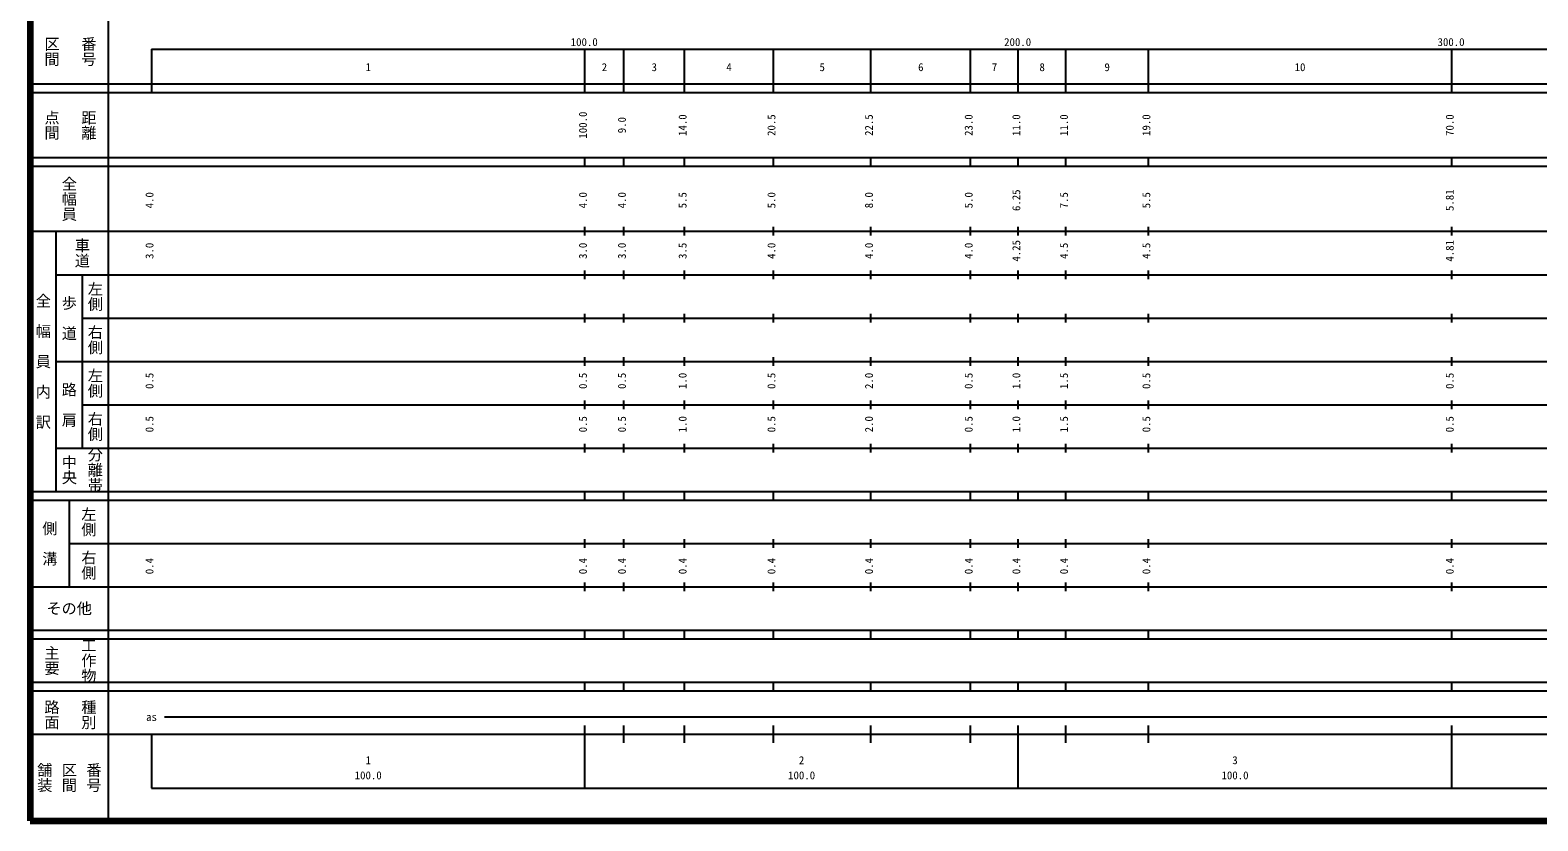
# Model space of a CAD drawing. Units: millimetres on the paper, enlarged 1000 times. Extents: x 40000 to 680000, y 20000 to 380000.
# Drawn here: x 40000 to 387871, y 20000 to 202409 of the extents above; entities that cross this region are included whole.
import ezdxf
from ezdxf.enums import TextEntityAlignment as Align

# ---------------------------------------------------------------- set-up
doc = ezdxf.new("R2010")
doc.units = ezdxf.units.MM
doc.header["$LTSCALE"] = 1000
doc.layers.add('M-TTL', color=2, linetype='Continuous', lineweight=140)
doc.layers.add('M-TTL-BAND', color=7, linetype='Continuous', lineweight=25)
doc.styles.add('@ＭＳ ゴシック', font='')
doc.styles.add('ＭＳ ゴシック', font='')
doc.styles.get('@ＭＳ ゴシック').set_extended_font_data('@MS Gothic')
doc.styles.get('ＭＳ ゴシック').set_extended_font_data('MS Gothic')

msp = doc.modelspace()

# ---------------------------------------------------------------- linework, layer by layer
at = {"layer": 'M-TTL'}
for p, q in [((40000, 380000), (40000, 20000)), ((40000, 20000), (680000, 20000))]:
    msp.add_line(p, q, dxfattribs=at)
at = {"layer": 'M-TTL-BAND'}
for p, q in [((58000, 370000), (58000, 20000)), ((68000, 198000), (579000, 198000)), ((68000, 198000), (68000, 188000)), ((168000, 188000), (168000, 198000)), ((177000, 188000), (177000, 198000)), ((191000, 188000), (191000, 198000)), ((211500, 188000), (211500, 198000)), ((234000, 188000), (234000, 198000)), ((257000, 188000), (257000, 198000)), ((268000, 188000), (268000, 198000)), ((279000, 188000), (279000, 198000)), ((298000, 188000), (298000, 198000)), ((368000, 188000), (368000, 198000)), ((40000, 190000), (579000, 190000)), ((40000, 188000), (579000, 188000)), ((40000, 173000), (579000, 173000)), ((40000, 171000), (579000, 171000)), ((168000, 171000), (168000, 173000)), ((177000, 171000), (177000, 173000)), ((191000, 171000), (191000, 173000)), ((211500, 171000), (211500, 173000)), ((234000, 171000), (234000, 173000)), ((257000, 171000), (257000, 173000)), ((268000, 171000), (268000, 173000)), ((279000, 171000), (279000, 173000)), ((298000, 171000), (298000, 173000)), ((368000, 171000), (368000, 173000)), ((168000, 155000), (168000, 157000)), ((177000, 155000), (177000, 157000)), ((191000, 155000), (191000, 157000)), ((211500, 155000), (211500, 157000)), ((234000, 155000), (234000, 157000)), ((257000, 155000), (257000, 157000)), ((268000, 155000), (268000, 157000)), ((279000, 155000), (279000, 157000)), ((298000, 155000), (298000, 157000)), ((368000, 155000), (368000, 157000)), ((40000, 156000), (579000, 156000)), ((46000, 96000), (46000, 156000)), ((168000, 145000), (168000, 147000)), ((177000, 145000), (177000, 147000)), ((191000, 145000), (191000, 147000)), ((211500, 145000), (211500, 147000)), ((234000, 145000), (234000, 147000)), ((257000, 145000), (257000, 147000)), ((268000, 145000), (268000, 147000)), ((279000, 145000), (279000, 147000)), ((298000, 145000), (298000, 147000)), ((368000, 145000), (368000, 147000)), ((46000, 146000), (579000, 146000)), ((52000, 146000), (52000, 106000)), ((52000, 136000), (579000, 136000)), ((168000, 135000), (168000, 137000)), ((177000, 135000), (177000, 137000)), ((191000, 135000), (191000, 137000)), ((211500, 135000), (211500, 137000)), ((234000, 135000), (234000, 137000)), ((257000, 135000), (257000, 137000)), ((268000, 135000), (268000, 137000)), ((279000, 135000), (279000, 137000)), ((298000, 135000), (298000, 137000)), ((368000, 135000), (368000, 137000)), ((46000, 126000), (579000, 126000)), ((168000, 125000), (168000, 127000)), ((177000, 125000), (177000, 127000)), ((191000, 125000), (191000, 127000)), ((211500, 125000), (211500, 127000)), ((234000, 125000), (234000, 127000)), ((257000, 125000), (257000, 127000)), ((268000, 125000), (268000, 127000)), ((279000, 125000), (279000, 127000)), ((298000, 125000), (298000, 127000)), ((368000, 125000), (368000, 127000)), ((52000, 116000), (579000, 116000)), ((168000, 115000), (168000, 117000)), ((177000, 115000), (177000, 117000)), ((191000, 115000), (191000, 117000)), ((211500, 115000), (211500, 117000)), ((234000, 115000), (234000, 117000)), ((257000, 115000), (257000, 117000)), ((268000, 115000), (268000, 117000)), ((279000, 115000), (279000, 117000)), ((298000, 115000), (298000, 117000)), ((368000, 115000), (368000, 117000)), ((46000, 106000), (579000, 106000)), ((168000, 105000), (168000, 107000)), ((177000, 105000), (177000, 107000)), ((191000, 105000), (191000, 107000)), ((211500, 105000), (211500, 107000)), ((234000, 105000), (234000, 107000)), ((257000, 105000), (257000, 107000)), ((268000, 105000), (268000, 107000)), ((279000, 105000), (279000, 107000)), ((298000, 105000), (298000, 107000)), ((368000, 105000), (368000, 107000)), ((40000, 96000), (579000, 96000)), ((40000, 94000), (579000, 94000)), ((49000, 94000), (49000, 74000)), ((168000, 94000), (168000, 96000)), ((177000, 94000), (177000, 96000)), ((191000, 94000), (191000, 96000)), ((211500, 94000), (211500, 96000)), ((234000, 94000), (234000, 96000)), ((257000, 94000), (257000, 96000)), ((268000, 94000), (268000, 96000)), ((279000, 94000), (279000, 96000)), ((298000, 94000), (298000, 96000)), ((368000, 94000), (368000, 96000)), ((49000, 84000), (579000, 84000)), ((168000, 83000), (168000, 85000)), ((177000, 83000), (177000, 85000)), ((191000, 83000), (191000, 85000)), ((211500, 83000), (211500, 85000)), ((234000, 83000), (234000, 85000)), ((257000, 83000), (257000, 85000)), ((268000, 83000), (268000, 85000)), ((279000, 83000), (279000, 85000)), ((298000, 83000), (298000, 85000)), ((368000, 83000), (368000, 85000)), ((40000, 74000), (579000, 74000)), ((168000, 73000), (168000, 75000)), ((177000, 73000), (177000, 75000)), ((191000, 73000), (191000, 75000)), ((211500, 73000), (211500, 75000)), ((234000, 73000), (234000, 75000)), ((257000, 73000), (257000, 75000)), ((268000, 73000), (268000, 75000)), ((279000, 73000), (279000, 75000)), ((298000, 73000), (298000, 75000)), ((368000, 73000), (368000, 75000)), ((40000, 64000), (579000, 64000)), ((168000, 62000), (168000, 64000)), ((177000, 62000), (177000, 64000)), ((191000, 62000), (191000, 64000)), ((211500, 62000), (211500, 64000)), ((234000, 62000), (234000, 64000)), ((257000, 62000), (257000, 64000)), ((268000, 62000), (268000, 64000)), ((279000, 62000), (279000, 64000)), ((298000, 62000), (298000, 64000)), ((368000, 62000), (368000, 64000)), ((40000, 62000), (579000, 62000)), ((40000, 52000), (579000, 52000)), ((40000, 50000), (579000, 50000)), ((168000, 50000), (168000, 52000)), ((177000, 50000), (177000, 52000)), ((191000, 50000), (191000, 52000)), ((211500, 50000), (211500, 52000)), ((234000, 50000), (234000, 52000)), ((257000, 50000), (257000, 52000)), ((268000, 50000), (268000, 52000)), ((279000, 50000), (279000, 52000)), ((298000, 50000), (298000, 52000)), ((368000, 50000), (368000, 52000)), ((71000, 44000), (565000, 44000)), ((168000, 27500), (168000, 42000)), ((177000, 38000), (177000, 42000)), ((191000, 38000), (191000, 42000)), ((211500, 38000), (211500, 42000)), ((234000, 38000), (234000, 42000)), ((257000, 38000), (257000, 42000)), ((268000, 27500), (268000, 42000)), ((279000, 38000), (279000, 42000)), ((298000, 38000), (298000, 42000)), ((368000, 27500), (368000, 42000)), ((40000, 40000), (579000, 40000)), ((68000, 40000), (68000, 27500)), ((68000, 27500), (579000, 27500))]:
    msp.add_line(p, q, dxfattribs=at)

# ---------------------------------------------------------------- texts
at = {"layer": 'M-TTL-BAND', "style": '@ＭＳ ゴシック'}
for s, p in [('区間', (45000, 197500)), ('番号', (53500, 197500)), ('点間', (45000, 180500)), ('距離', (53500, 180500)), ('全幅員', (49000, 163500)), ('車道', (52000, 151000)), ('左側', (55000, 141000)), ('全\u3000幅\u3000員\u3000内\u3000訳', (43000, 126000)), ('歩\u3000道', (49000, 136000)), ('右側', (55000, 131000)), ('左側', (55000, 121000)), ('路\u3000肩', (49000, 116000)), ('右側', (55000, 111000)), ('分離帯', (55000, 101000)), ('中央', (49000, 101000)), ('左側', (53500, 89000)), ('側\u3000溝', (44500, 84000)), ('右側', (53500, 79000)), ('主要', (45000, 57000)), ('工作物', (53500, 57000)), ('路面', (45000, 44500)), ('種別', (53500, 44500)), ('舗装', (43333, 30000)), ('区間', (49000, 30000)), ('番号', (54667, 30000))]:
    msp.add_text(s, height=2566, rotation=270, dxfattribs=at).set_placement(p, align=Align.MIDDLE_CENTER)
at = {"layer": 'M-TTL-BAND', "style": 'ＭＳ ゴシック'}
for s, p in [('100.0', (167844, 198195)), ('200.0', (267844, 198195)), ('300.0', (367844, 198195)), ('1', (118000, 192405)), ('2', (172500, 192405)), ('3', (184000, 192405)), ('4', (201250, 192405)), ('5', (222750, 192405)), ('6', (245500, 192405)), ('7', (262500, 192405)), ('8', (273500, 192405)), ('9', (288500, 192405)), ('10', (333000, 192405)), ('as', (68000, 42500)), ('1', (118000, 32523)), ('2', (218000, 32523)), ('3', (318000, 32523)), ('100.0', (118000, 29033)), ('100.0', (218000, 29033)), ('100.0', (318000, 29033))]:
    msp.add_text(s, height=1833, dxfattribs=at).set_placement(p, align=Align.BOTTOM_CENTER)
for s, p in [('100.0', (169000, 180500)), ('9.0', (178000, 180500)), ('14.0', (192000, 180500)), ('20.5', (212500, 180500)), ('22.5', (235000, 180500)), ('23.0', (258000, 180500)), ('11.0', (269000, 180500)), ('11.0', (280000, 180500)), ('19.0', (299000, 180500)), ('70.0', (369000, 180500)), ('4.0', (69000, 163174)), ('4.0', (169000, 163174)), ('4.0', (178000, 163174)), ('5.5', (192000, 163174)), ('5.0', (212500, 163174)), ('8.0', (235000, 163174)), ('5.0', (258000, 163174)), ('6.25', (269000, 163174)), ('7.5', (280000, 163174)), ('5.5', (299000, 163174)), ('5.81', (369000, 163174)), ('3.0', (69000, 151500)), ('3.0', (169000, 151500)), ('3.0', (178000, 151500)), ('3.5', (192000, 151500)), ('4.0', (212500, 151500)), ('4.0', (235000, 151500)), ('4.0', (258000, 151500)), ('4.25', (269000, 151500)), ('4.5', (280000, 151500)), ('4.5', (299000, 151500)), ('4.81', (369000, 151500)), ('0.5', (69000, 121500)), ('0.5', (169000, 121500)), ('0.5', (178000, 121500)), ('1.0', (192000, 121500)), ('0.5', (212500, 121500)), ('2.0', (235000, 121500)), ('0.5', (258000, 121500)), ('1.0', (269000, 121500)), ('1.5', (280000, 121500)), ('0.5', (299000, 121500)), ('0.5', (369000, 121500)), ('0.5', (69000, 111500)), ('0.5', (169000, 111500)), ('0.5', (178000, 111500)), ('1.0', (192000, 111500)), ('0.5', (212500, 111500)), ('2.0', (235000, 111500)), ('0.5', (258000, 111500)), ('1.0', (269000, 111500)), ('1.5', (280000, 111500)), ('0.5', (299000, 111500)), ('0.5', (369000, 111500)), ('0.4', (69000, 78764)), ('0.4', (169000, 78764)), ('0.4', (178000, 78764)), ('0.4', (192000, 78764)), ('0.4', (212500, 78764)), ('0.4', (235000, 78764)), ('0.4', (258000, 78764)), ('0.4', (269000, 78764)), ('0.4', (280000, 78764)), ('0.4', (299000, 78764)), ('0.4', (369000, 78764))]:
    msp.add_text(s, height=1833, rotation=90, dxfattribs=at).set_placement(p, align=Align.BOTTOM_CENTER)
msp.add_text('その他', height=2566, dxfattribs=at).set_placement((49000, 69000), align=Align.MIDDLE_CENTER)

doc.saveas('drawing.dxf')
